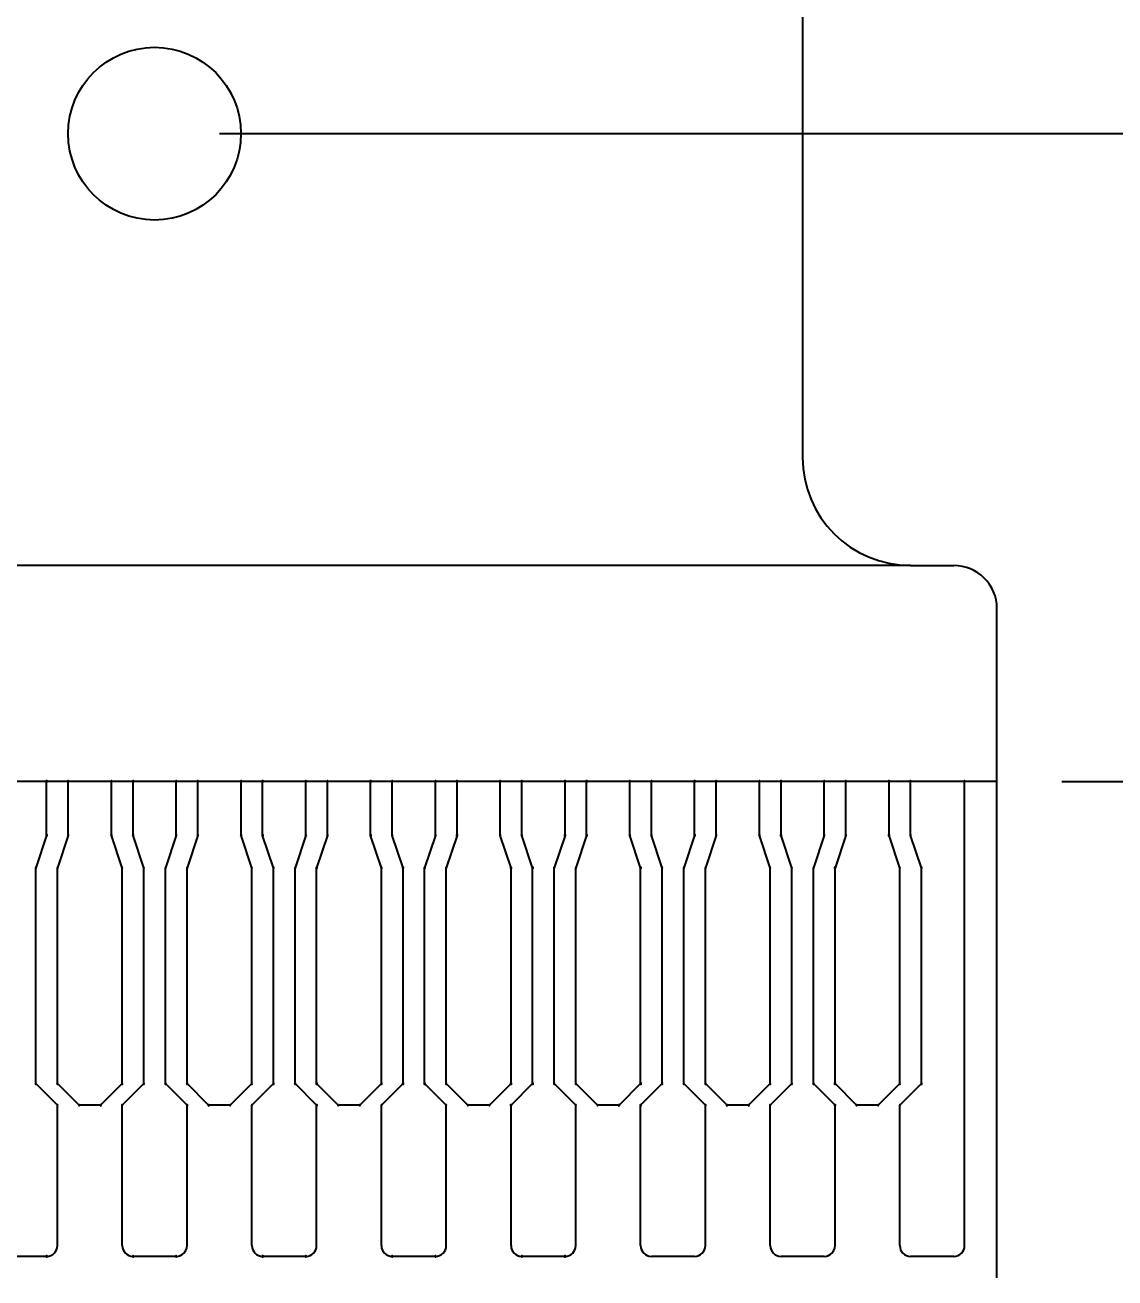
# Model space of a CAD drawing. Header units: millimetres. Extents: x 1040 to 3675, y 249 to 975.
# Drawn here: x 3353.21 to 3358.26, y 646.06 to 651.86 of the extents above; entities that cross this region are included whole.
import ezdxf

# ---------------------------------------------------------------- set-up
doc = ezdxf.new("R2010")
doc.units = ezdxf.units.MM
doc.layers.add('FPC', color=33, linetype='Continuous')
doc.layers.add('KeepOutLayer', color=6, linetype='Continuous')
doc.styles.get("Standard").update_dxf_attribs({"font": 'txt', "bigfont": 'gbcbig.shx'})
doc.styles.add('宋体', font='')
doc.styles.get('宋体').set_extended_font_data('SimSun')
doc.dimstyles.new('ISO-25$0', dxfattribs={"dimtxt": 1.5, "dimasz": 1, "dimexe": 1, "dimexo": 0.3, "dimgap": 0.6, "dimtad": 0, "dimdsep": 46, "dimtxsty": 'Standard', "dimcen": 0, "dimadec": 0, "dimazin": 0, "dimtfac": 1, "dimtmove": 0, "dimatfit": 3, "dimfxl": 1, "dimarcsym": 0})

# ---------------------------------------------------------------- blocks, each defined once
blk = doc.blocks.new('*D404')
at = {"color": 0, "lineweight": -2, "transparency": 16777216}
for p, q in [((3354.1091, 653.356), (3372.7412, 653.356)), ((3371.7412, 652.356), (3371.7412, 646.856)), ((3362.1591, 645.856), (3372.7412, 645.856)), ((3371.7412, 645.856), (3371.7412, 644.856))]:
    blk.add_line(p, q, dxfattribs=at)
at = {"color": 0, "transparency": 16777216}
for points in [[(3371.5745, 652.356), (3371.9078, 652.356), (3371.7412, 653.356)], [(3371.5745, 646.856), (3371.9078, 646.856), (3371.7412, 645.856)]]:
    blk.add_solid(points, dxfattribs=at)
at = {"layer": 'Defpoints', "color": 0, "transparency": 16777216}
for p in [(3353.8091, 653.356), (3371.7412, 653.356), (3361.8591, 645.856)]:
    blk.add_point(p, dxfattribs=at)
at = {"color": 0, "transparency": 16777216, "insert": (3371.7412, 640.1415), "char_height": 1.5, "attachment_point": 5, "rotation": 90, "style": '宋体'}
blk.add_mtext('7.5±0.1', dxfattribs=at)
blk = doc.blocks.new('*D405')
at = {"color": 0, "lineweight": -2, "transparency": 16777216}
for p, q in [((3354.1091, 651.356), (3368.667, 651.356)), ((3367.667, 650.356), (3367.667, 646.856)), ((3357.8091, 645.856), (3368.667, 645.856)), ((3367.667, 645.856), (3367.667, 644.856))]:
    blk.add_line(p, q, dxfattribs=at)
at = {"color": 0, "transparency": 16777216}
for points in [[(3367.5003, 650.356), (3367.8336, 650.356), (3367.667, 651.356)], [(3367.5003, 646.856), (3367.8336, 646.856), (3367.667, 645.856)]]:
    blk.add_solid(points, dxfattribs=at)
at = {"layer": 'Defpoints', "color": 0, "transparency": 16777216}
for p in [(3353.8091, 651.356), (3367.667, 651.356), (3357.5091, 645.856)]:
    blk.add_point(p, dxfattribs=at)
at = {"color": 0, "transparency": 16777216, "insert": (3367.667, 640.1373), "char_height": 1.5, "attachment_point": 5, "rotation": 90, "style": '宋体'}
blk.add_mtext('5.5±0.1', dxfattribs=at)
blk = doc.blocks.new('*D407')
at = {"color": 0, "lineweight": -2, "transparency": 16777216}
for p, q in [((3362.3556, 649.356), (3362.3556, 650.356)), ((3358.0091, 648.356), (3363.3556, 648.356)), ((3362.3556, 648.356), (3362.3556, 645.856)), ((3357.8091, 645.856), (3363.3556, 645.856)), ((3362.3556, 644.856), (3362.3556, 641.7917))]:
    blk.add_line(p, q, dxfattribs=at)
at = {"color": 0, "transparency": 16777216}
for points in [[(3362.1889, 649.356), (3362.5222, 649.356), (3362.3556, 648.356)], [(3362.1889, 644.856), (3362.5222, 644.856), (3362.3556, 645.856)]]:
    blk.add_solid(points, dxfattribs=at)
at = {"layer": 'Defpoints', "color": 0, "transparency": 16777216}
for p in [(3357.7091, 648.356), (3362.3556, 648.356), (3357.5091, 645.856)]:
    blk.add_point(p, dxfattribs=at)
at = {"color": 0, "transparency": 16777216, "insert": (3362.3556, 637.0647), "char_height": 1.5, "attachment_point": 5, "rotation": 90, "style": '宋体'}
blk.add_mtext('2.5±0.1', dxfattribs=at)

msp = doc.modelspace()

# ---------------------------------------------------------------- linework, layer by layer
at = {"color": 30}
for p, q in [((3356.8091, 655.856), (3356.8091, 649.856)), ((3357.3091, 649.356), (3350.3091, 649.356)), ((3357.3091, 649.356), (3357.5091, 649.356)), ((3357.7091, 646.056), (3357.7091, 649.156))]:
    msp.add_line(p, q, dxfattribs=at)
msp.add_line((3357.7091, 648.356), (3349.9091, 648.356))
for centre, radius, start, end in [((3357.3091, 649.856), 0.5, 180, 270), ((3357.5091, 649.156), 0.2, 0, 90)]:
    msp.add_arc(centre, radius, start, end, dxfattribs=at)
at = {"layer": 'FPC', "color": 30}
msp.add_circle((3353.8091, 651.356), 0.4, dxfattribs=at)
at = {"layer": 'KeepOutLayer', "color": 2}
for p, q in [((3353.3094, 648.106), (3353.3094, 648.356)), ((3353.4094, 648.106), (3353.4094, 648.356)), ((3353.6094, 648.106), (3353.6094, 648.356)), ((3353.7094, 648.106), (3353.7094, 648.356)), ((3353.9094, 648.106), (3353.9094, 648.356)), ((3354.0094, 648.106), (3354.0094, 648.356)), ((3354.2094, 648.106), (3354.2094, 648.356)), ((3354.3094, 648.106), (3354.3094, 648.356)), ((3354.5094, 648.106), (3354.5094, 648.356)), ((3354.6094, 648.106), (3354.6094, 648.356)), ((3354.8094, 648.106), (3354.8094, 648.356)), ((3354.9094, 648.106), (3354.9094, 648.356)), ((3355.1094, 648.106), (3355.1094, 648.356)), ((3355.2094, 648.106), (3355.2094, 648.356)), ((3355.4094, 648.106), (3355.4094, 648.356)), ((3355.5094, 648.106), (3355.5094, 648.356)), ((3355.7094, 648.106), (3355.7094, 648.356)), ((3355.8094, 648.106), (3355.8094, 648.356)), ((3356.0094, 648.106), (3356.0094, 648.356)), ((3356.1094, 648.106), (3356.1094, 648.356)), ((3356.3094, 648.106), (3356.3094, 648.356)), ((3356.4094, 648.106), (3356.4094, 648.356)), ((3356.6094, 648.106), (3356.6094, 648.356)), ((3356.7094, 648.106), (3356.7094, 648.356)), ((3356.9094, 648.106), (3356.9094, 648.356)), ((3357.0094, 648.106), (3357.0094, 648.356)), ((3357.2094, 648.106), (3357.2094, 648.356)), ((3357.3094, 648.106), (3357.3094, 648.356)), ((3357.3094, 648.106), (3357.3094, 648.356)), ((3357.5594, 646.206), (3357.5594, 648.356)), ((3353.3094, 648.106), (3353.2594, 647.956)), ((3353.4094, 648.106), (3353.3594, 647.956)), ((3353.6594, 647.956), (3353.6094, 648.106)), ((3353.7594, 647.956), (3353.7094, 648.106)), ((3353.9094, 648.106), (3353.8594, 647.956)), ((3354.0094, 648.106), (3353.9594, 647.956)), ((3354.2594, 647.956), (3354.2094, 648.106)), ((3354.3594, 647.956), (3354.3094, 648.106)), ((3354.5094, 648.106), (3354.4594, 647.956)), ((3354.6094, 648.106), (3354.5594, 647.956)), ((3354.8594, 647.956), (3354.8094, 648.106)), ((3354.9594, 647.956), (3354.9094, 648.106)), ((3355.1094, 648.106), (3355.0594, 647.956)), ((3355.2094, 648.106), (3355.1594, 647.956)), ((3355.4594, 647.956), (3355.4094, 648.106)), ((3355.5594, 647.956), (3355.5094, 648.106)), ((3355.7094, 648.106), (3355.6594, 647.956)), ((3355.8094, 648.106), (3355.7594, 647.956)), ((3356.0594, 647.956), (3356.0094, 648.106)), ((3356.1594, 647.956), (3356.1094, 648.106)), ((3356.3094, 648.106), (3356.2594, 647.956)), ((3356.4094, 648.106), (3356.3594, 647.956)), ((3356.6594, 647.956), (3356.6094, 648.106)), ((3356.7594, 647.956), (3356.7094, 648.106)), ((3356.9094, 648.106), (3356.8594, 647.956)), ((3357.0094, 648.106), (3356.9594, 647.956)), ((3357.2594, 647.956), (3357.2094, 648.106)), ((3357.3594, 647.956), (3357.3094, 648.106)), ((3357.3594, 647.956), (3357.3094, 648.106)), ((3353.2594, 646.956), (3353.2594, 647.956)), ((3353.3594, 646.956), (3353.3594, 647.956)), ((3353.6594, 646.956), (3353.6594, 647.956)), ((3353.7594, 646.956), (3353.7594, 647.956)), ((3353.8594, 646.956), (3353.8594, 647.956)), ((3353.9594, 646.956), (3353.9594, 647.956)), ((3354.2594, 646.956), (3354.2594, 647.956)), ((3354.3594, 646.956), (3354.3594, 647.956)), ((3354.4594, 646.956), (3354.4594, 647.956)), ((3354.5594, 646.956), (3354.5594, 647.956)), ((3354.8594, 646.956), (3354.8594, 647.956)), ((3354.9594, 646.956), (3354.9594, 647.956)), ((3355.0594, 646.956), (3355.0594, 647.956)), ((3355.1594, 646.956), (3355.1594, 647.956)), ((3355.4594, 646.956), (3355.4594, 647.956)), ((3355.5594, 646.956), (3355.5594, 647.956)), ((3355.6594, 646.956), (3355.6594, 647.956)), ((3355.7594, 646.956), (3355.7594, 647.956)), ((3356.0594, 646.956), (3356.0594, 647.956)), ((3356.1594, 646.956), (3356.1594, 647.956)), ((3356.2594, 646.956), (3356.2594, 647.956)), ((3356.3594, 646.956), (3356.3594, 647.956)), ((3356.6594, 646.956), (3356.6594, 647.956)), ((3356.7594, 646.956), (3356.7594, 647.956)), ((3356.8594, 646.956), (3356.8594, 647.956)), ((3356.9594, 646.956), (3356.9594, 647.956)), ((3357.2594, 646.956), (3357.2594, 647.956)), ((3357.2594, 646.956), (3357.2594, 647.956)), ((3357.3594, 646.956), (3357.3594, 647.956)), ((3357.3594, 646.956), (3357.3594, 647.956)), ((3353.3594, 646.856), (3353.2594, 646.956)), ((3353.4594, 646.856), (3353.3594, 646.956)), ((3353.6594, 646.956), (3353.5594, 646.856)), ((3353.7594, 646.956), (3353.6594, 646.856)), ((3353.9594, 646.856), (3353.8594, 646.956)), ((3354.0594, 646.856), (3353.9594, 646.956)), ((3354.2594, 646.956), (3354.1594, 646.856)), ((3354.3594, 646.956), (3354.2594, 646.856)), ((3354.5594, 646.856), (3354.4594, 646.956)), ((3354.6594, 646.856), (3354.5594, 646.956)), ((3354.8594, 646.956), (3354.7594, 646.856)), ((3354.9594, 646.956), (3354.8594, 646.856)), ((3355.1594, 646.856), (3355.0594, 646.956)), ((3355.2594, 646.856), (3355.1594, 646.956)), ((3355.4594, 646.956), (3355.3594, 646.856)), ((3355.5594, 646.956), (3355.4594, 646.856)), ((3355.7594, 646.856), (3355.6594, 646.956)), ((3355.8594, 646.856), (3355.7594, 646.956)), ((3356.0594, 646.956), (3355.9594, 646.856)), ((3356.1594, 646.956), (3356.0594, 646.856)), ((3356.3594, 646.856), (3356.2594, 646.956)), ((3356.4594, 646.856), (3356.3594, 646.956)), ((3356.6594, 646.956), (3356.5594, 646.856)), ((3356.7594, 646.956), (3356.6594, 646.856)), ((3356.9594, 646.856), (3356.8594, 646.956)), ((3357.0594, 646.856), (3356.9594, 646.956)), ((3357.2594, 646.956), (3357.1594, 646.856)), ((3357.3594, 646.956), (3357.2594, 646.856)), ((3357.3594, 646.956), (3357.2594, 646.856)), ((3353.3594, 646.206), (3353.3594, 646.856)), ((3353.5594, 646.856), (3353.4594, 646.856)), ((3353.6594, 646.206), (3353.6594, 646.856)), ((3353.9594, 646.206), (3353.9594, 646.856)), ((3354.1594, 646.856), (3354.0594, 646.856)), ((3354.2594, 646.206), (3354.2594, 646.856)), ((3354.5594, 646.206), (3354.5594, 646.856)), ((3354.7594, 646.856), (3354.6594, 646.856)), ((3354.8594, 646.206), (3354.8594, 646.856)), ((3354.8594, 646.206), (3354.8594, 646.856)), ((3355.1594, 646.206), (3355.1594, 646.856)), ((3355.3594, 646.856), (3355.2594, 646.856)), ((3355.4594, 646.206), (3355.4594, 646.856)), ((3355.7594, 646.206), (3355.7594, 646.856)), ((3355.9594, 646.856), (3355.8594, 646.856)), ((3356.0594, 646.206), (3356.0594, 646.856)), ((3356.3594, 646.206), (3356.3594, 646.856)), ((3356.5594, 646.856), (3356.4594, 646.856)), ((3356.6594, 646.206), (3356.6594, 646.856)), ((3356.9594, 646.206), (3356.9594, 646.856)), ((3357.1594, 646.856), (3357.0594, 646.856)), ((3357.2594, 646.206), (3357.2594, 646.856)), ((3357.5594, 646.206), (3357.5594, 646.856)), ((3353.3094, 646.156), (3353.1094, 646.156)), ((3353.9094, 646.156), (3353.7094, 646.156)), ((3354.5094, 646.156), (3354.3094, 646.156)), ((3355.1094, 646.156), (3354.9094, 646.156)), ((3355.7094, 646.156), (3355.5094, 646.156)), ((3356.3094, 646.156), (3356.1094, 646.156)), ((3356.9094, 646.156), (3356.7094, 646.156)), ((3357.5094, 646.156), (3357.3094, 646.156)), ((3357.5094, 646.156), (3357.3094, 646.156))]:
    msp.add_line(p, q, dxfattribs=at)
for centre, radius, start, end in [((3353.3094, 648.356), 0.0025, 0, 180), ((3353.3094, 648.356), 0.0025, 180, 0), ((3353.4094, 648.356), 0.0025, 0, 180), ((3353.4094, 648.356), 0.0025, 180, 0), ((3353.6094, 648.356), 0.0025, 0, 180), ((3353.6094, 648.356), 0.0025, 180, 0), ((3353.7094, 648.356), 0.0025, 0, 180), ((3353.7094, 648.356), 0.0025, 180, 0), ((3353.9094, 648.356), 0.0025, 0, 180), ((3353.9094, 648.356), 0.0025, 180, 0), ((3354.0094, 648.356), 0.0025, 0, 180), ((3354.0094, 648.356), 0.0025, 180, 0), ((3354.2094, 648.356), 0.0025, 0, 180), ((3354.2094, 648.356), 0.0025, 180, 0), ((3354.3094, 648.356), 0.0025, 0, 180), ((3354.3094, 648.356), 0.0025, 180, 0), ((3354.5094, 648.356), 0.0025, 0, 180), ((3354.5094, 648.356), 0.0025, 180, 0), ((3354.6094, 648.356), 0.0025, 0, 180), ((3354.6094, 648.356), 0.0025, 180, 0), ((3354.8094, 648.356), 0.0025, 0, 180), ((3354.8094, 648.356), 0.0025, 180, 0), ((3354.9094, 648.356), 0.0025, 0, 180), ((3354.9094, 648.356), 0.0025, 180, 0), ((3355.1094, 648.356), 0.0025, 0, 180), ((3355.1094, 648.356), 0.0025, 180, 0), ((3355.2094, 648.356), 0.0025, 0, 180), ((3355.2094, 648.356), 0.0025, 180, 0), ((3355.4094, 648.356), 0.0025, 0, 180), ((3355.4094, 648.356), 0.0025, 180, 0), ((3355.5094, 648.356), 0.0025, 0, 180), ((3355.5094, 648.356), 0.0025, 180, 0), ((3355.7094, 648.356), 0.0025, 0, 180), ((3355.7094, 648.356), 0.0025, 180, 0), ((3355.8094, 648.356), 0.0025, 0, 180), ((3355.8094, 648.356), 0.0025, 180, 0), ((3356.0094, 648.356), 0.0025, 0, 180), ((3356.0094, 648.356), 0.0025, 180, 0), ((3356.1094, 648.356), 0.0025, 0, 180), ((3356.1094, 648.356), 0.0025, 180, 0), ((3356.3094, 648.356), 0.0025, 0, 180), ((3356.3094, 648.356), 0.0025, 180, 0), ((3356.4094, 648.356), 0.0025, 0, 180), ((3356.4094, 648.356), 0.0025, 180, 0), ((3356.6094, 648.356), 0.0025, 0, 180), ((3356.6094, 648.356), 0.0025, 180, 0), ((3356.7094, 648.356), 0.0025, 0, 180), ((3356.7094, 648.356), 0.0025, 180, 0), ((3356.9094, 648.356), 0.0025, 0, 180), ((3356.9094, 648.356), 0.0025, 180, 0), ((3357.0094, 648.356), 0.0025, 0, 180), ((3357.0094, 648.356), 0.0025, 180, 0), ((3357.2094, 648.356), 0.0025, 0, 180), ((3357.2094, 648.356), 0.0025, 180, 0), ((3357.3094, 648.356), 0.0025, 0, 180), ((3357.3094, 648.356), 0.0025, 0, 180), ((3357.3094, 648.356), 0.0025, 180, 0), ((3357.3094, 648.356), 0.0025, 180, 0), ((3357.5594, 648.356), 0.0025, 0, 180), ((3357.5594, 648.356), 0.0025, 180, 0), ((3353.3094, 648.106), 0.0025, 0, 180), ((3353.3094, 648.106), 0.0025, 0, 180), ((3353.3094, 648.106), 0.0025, 180, 0), ((3353.3094, 648.106), 0.0025, 180, 0), ((3353.4094, 648.106), 0.0025, 0, 180), ((3353.4094, 648.106), 0.0025, 0, 180), ((3353.4094, 648.106), 0.0025, 180, 0), ((3353.4094, 648.106), 0.0025, 180, 0), ((3353.6094, 648.106), 0.0025, 0, 180), ((3353.6094, 648.106), 0.0025, 0, 180), ((3353.6094, 648.106), 0.0025, 180, 0), ((3353.6094, 648.106), 0.0025, 180, 0), ((3353.7094, 648.106), 0.0025, 0, 180), ((3353.7094, 648.106), 0.0025, 0, 180), ((3353.7094, 648.106), 0.0025, 180, 0), ((3353.7094, 648.106), 0.0025, 180, 0), ((3353.9094, 648.106), 0.0025, 0, 180), ((3353.9094, 648.106), 0.0025, 0, 180), ((3353.9094, 648.106), 0.0025, 180, 0), ((3353.9094, 648.106), 0.0025, 180, 0), ((3354.0094, 648.106), 0.0025, 0, 180), ((3354.0094, 648.106), 0.0025, 0, 180), ((3354.0094, 648.106), 0.0025, 180, 0), ((3354.0094, 648.106), 0.0025, 180, 0), ((3354.2094, 648.106), 0.0025, 0, 180), ((3354.2094, 648.106), 0.0025, 0, 180), ((3354.2094, 648.106), 0.0025, 180, 0), ((3354.2094, 648.106), 0.0025, 180, 0), ((3354.3094, 648.106), 0.0025, 0, 180), ((3354.3094, 648.106), 0.0025, 0, 180), ((3354.3094, 648.106), 0.0025, 180, 0), ((3354.3094, 648.106), 0.0025, 180, 0), ((3354.5094, 648.106), 0.0025, 0, 180), ((3354.5094, 648.106), 0.0025, 0, 180), ((3354.5094, 648.106), 0.0025, 180, 0), ((3354.5094, 648.106), 0.0025, 180, 0), ((3354.6094, 648.106), 0.0025, 0, 180), ((3354.6094, 648.106), 0.0025, 0, 180), ((3354.6094, 648.106), 0.0025, 180, 0), ((3354.6094, 648.106), 0.0025, 180, 0), ((3354.8094, 648.106), 0.0025, 0, 180), ((3354.8094, 648.106), 0.0025, 0, 180), ((3354.8094, 648.106), 0.0025, 180, 0), ((3354.8094, 648.106), 0.0025, 180, 0), ((3354.9094, 648.106), 0.0025, 0, 180), ((3354.9094, 648.106), 0.0025, 0, 180), ((3354.9094, 648.106), 0.0025, 180, 0), ((3354.9094, 648.106), 0.0025, 180, 0), ((3355.1094, 648.106), 0.0025, 0, 180), ((3355.1094, 648.106), 0.0025, 0, 180), ((3355.1094, 648.106), 0.0025, 180, 0), ((3355.1094, 648.106), 0.0025, 180, 0), ((3355.2094, 648.106), 0.0025, 0, 180), ((3355.2094, 648.106), 0.0025, 0, 180), ((3355.2094, 648.106), 0.0025, 180, 0), ((3355.2094, 648.106), 0.0025, 180, 0), ((3355.4094, 648.106), 0.0025, 0, 180), ((3355.4094, 648.106), 0.0025, 0, 180), ((3355.4094, 648.106), 0.0025, 180, 0), ((3355.4094, 648.106), 0.0025, 180, 0), ((3355.5094, 648.106), 0.0025, 0, 180), ((3355.5094, 648.106), 0.0025, 0, 180), ((3355.5094, 648.106), 0.0025, 180, 0), ((3355.5094, 648.106), 0.0025, 180, 0), ((3355.7094, 648.106), 0.0025, 0, 180), ((3355.7094, 648.106), 0.0025, 0, 180), ((3355.7094, 648.106), 0.0025, 180, 0), ((3355.7094, 648.106), 0.0025, 180, 0), ((3355.8094, 648.106), 0.0025, 0, 180), ((3355.8094, 648.106), 0.0025, 0, 180), ((3355.8094, 648.106), 0.0025, 180, 0), ((3355.8094, 648.106), 0.0025, 180, 0), ((3356.0094, 648.106), 0.0025, 0, 180), ((3356.0094, 648.106), 0.0025, 0, 180), ((3356.0094, 648.106), 0.0025, 180, 0), ((3356.0094, 648.106), 0.0025, 180, 0), ((3356.1094, 648.106), 0.0025, 0, 180), ((3356.1094, 648.106), 0.0025, 0, 180), ((3356.1094, 648.106), 0.0025, 180, 0), ((3356.1094, 648.106), 0.0025, 180, 0), ((3356.3094, 648.106), 0.0025, 0, 180), ((3356.3094, 648.106), 0.0025, 0, 180), ((3356.3094, 648.106), 0.0025, 180, 0), ((3356.3094, 648.106), 0.0025, 180, 0), ((3356.4094, 648.106), 0.0025, 0, 180), ((3356.4094, 648.106), 0.0025, 0, 180), ((3356.4094, 648.106), 0.0025, 180, 0), ((3356.4094, 648.106), 0.0025, 180, 0), ((3356.6094, 648.106), 0.0025, 0, 180), ((3356.6094, 648.106), 0.0025, 0, 180), ((3356.6094, 648.106), 0.0025, 180, 0), ((3356.6094, 648.106), 0.0025, 180, 0), ((3356.7094, 648.106), 0.0025, 0, 180), ((3356.7094, 648.106), 0.0025, 0, 180), ((3356.7094, 648.106), 0.0025, 180, 0), ((3356.7094, 648.106), 0.0025, 180, 0), ((3356.9094, 648.106), 0.0025, 0, 180), ((3356.9094, 648.106), 0.0025, 0, 180), ((3356.9094, 648.106), 0.0025, 180, 0), ((3356.9094, 648.106), 0.0025, 180, 0), ((3357.0094, 648.106), 0.0025, 0, 180), ((3357.0094, 648.106), 0.0025, 0, 180), ((3357.0094, 648.106), 0.0025, 180, 0), ((3357.0094, 648.106), 0.0025, 180, 0), ((3357.2094, 648.106), 0.0025, 0, 180), ((3357.2094, 648.106), 0.0025, 0, 180), ((3357.2094, 648.106), 0.0025, 180, 0), ((3357.2094, 648.106), 0.0025, 180, 0), ((3357.3094, 648.106), 0.0025, 0, 180), ((3357.3094, 648.106), 0.0025, 0, 180), ((3357.3094, 648.106), 0.0025, 0, 180), ((3357.3094, 648.106), 0.0025, 0, 180), ((3357.3094, 648.106), 0.0025, 180, 0), ((3357.3094, 648.106), 0.0025, 180, 0), ((3357.3094, 648.106), 0.0025, 180, 0), ((3357.3094, 648.106), 0.0025, 180, 0), ((3353.2594, 647.956), 0.0025, 0, 180), ((3353.2594, 647.956), 0.0025, 0, 180), ((3353.2594, 647.956), 0.0025, 180, 0), ((3353.2594, 647.956), 0.0025, 180, 0), ((3353.3594, 647.956), 0.0025, 0, 180), ((3353.3594, 647.956), 0.0025, 0, 180), ((3353.3594, 647.956), 0.0025, 180, 0), ((3353.3594, 647.956), 0.0025, 180, 0), ((3353.6594, 647.956), 0.0025, 0, 180), ((3353.6594, 647.956), 0.0025, 0, 180), ((3353.6594, 647.956), 0.0025, 180, 0), ((3353.6594, 647.956), 0.0025, 180, 0), ((3353.7594, 647.956), 0.0025, 0, 180), ((3353.7594, 647.956), 0.0025, 0, 180), ((3353.7594, 647.956), 0.0025, 180, 0), ((3353.7594, 647.956), 0.0025, 180, 0), ((3353.8594, 647.956), 0.0025, 0, 180), ((3353.8594, 647.956), 0.0025, 0, 180), ((3353.8594, 647.956), 0.0025, 180, 0), ((3353.8594, 647.956), 0.0025, 180, 0), ((3353.9594, 647.956), 0.0025, 0, 180), ((3353.9594, 647.956), 0.0025, 0, 180), ((3353.9594, 647.956), 0.0025, 180, 0), ((3353.9594, 647.956), 0.0025, 180, 0), ((3354.2594, 647.956), 0.0025, 0, 180), ((3354.2594, 647.956), 0.0025, 0, 180), ((3354.2594, 647.956), 0.0025, 180, 0), ((3354.2594, 647.956), 0.0025, 180, 0), ((3354.3594, 647.956), 0.0025, 0, 180), ((3354.3594, 647.956), 0.0025, 0, 180), ((3354.3594, 647.956), 0.0025, 180, 0), ((3354.3594, 647.956), 0.0025, 180, 0), ((3354.4594, 647.956), 0.0025, 0, 180), ((3354.4594, 647.956), 0.0025, 0, 180), ((3354.4594, 647.956), 0.0025, 180, 0), ((3354.4594, 647.956), 0.0025, 180, 0), ((3354.5594, 647.956), 0.0025, 0, 180), ((3354.5594, 647.956), 0.0025, 0, 180), ((3354.5594, 647.956), 0.0025, 180, 0), ((3354.5594, 647.956), 0.0025, 180, 0), ((3354.8594, 647.956), 0.0025, 0, 180), ((3354.8594, 647.956), 0.0025, 0, 180), ((3354.8594, 647.956), 0.0025, 180, 0), ((3354.8594, 647.956), 0.0025, 180, 0), ((3354.9594, 647.956), 0.0025, 0, 180), ((3354.9594, 647.956), 0.0025, 0, 180), ((3354.9594, 647.956), 0.0025, 180, 0), ((3354.9594, 647.956), 0.0025, 180, 0), ((3355.0594, 647.956), 0.0025, 0, 180), ((3355.0594, 647.956), 0.0025, 0, 180), ((3355.0594, 647.956), 0.0025, 180, 0), ((3355.0594, 647.956), 0.0025, 180, 0), ((3355.1594, 647.956), 0.0025, 0, 180), ((3355.1594, 647.956), 0.0025, 0, 180), ((3355.1594, 647.956), 0.0025, 180, 0), ((3355.1594, 647.956), 0.0025, 180, 0), ((3355.4594, 647.956), 0.0025, 0, 180), ((3355.4594, 647.956), 0.0025, 0, 180), ((3355.4594, 647.956), 0.0025, 180, 0), ((3355.4594, 647.956), 0.0025, 180, 0), ((3355.5594, 647.956), 0.0025, 0, 180), ((3355.5594, 647.956), 0.0025, 0, 180), ((3355.5594, 647.956), 0.0025, 180, 0), ((3355.5594, 647.956), 0.0025, 180, 0), ((3355.6594, 647.956), 0.0025, 0, 180), ((3355.6594, 647.956), 0.0025, 0, 180), ((3355.6594, 647.956), 0.0025, 180, 0), ((3355.6594, 647.956), 0.0025, 180, 0), ((3355.7594, 647.956), 0.0025, 0, 180), ((3355.7594, 647.956), 0.0025, 0, 180), ((3355.7594, 647.956), 0.0025, 180, 0), ((3355.7594, 647.956), 0.0025, 180, 0), ((3356.0594, 647.956), 0.0025, 0, 180), ((3356.0594, 647.956), 0.0025, 0, 180), ((3356.0594, 647.956), 0.0025, 180, 0), ((3356.0594, 647.956), 0.0025, 180, 0), ((3356.1594, 647.956), 0.0025, 0, 180), ((3356.1594, 647.956), 0.0025, 0, 180), ((3356.1594, 647.956), 0.0025, 180, 0), ((3356.1594, 647.956), 0.0025, 180, 0), ((3356.2594, 647.956), 0.0025, 0, 180), ((3356.2594, 647.956), 0.0025, 0, 180), ((3356.2594, 647.956), 0.0025, 180, 0), ((3356.2594, 647.956), 0.0025, 180, 0), ((3356.3594, 647.956), 0.0025, 0, 180), ((3356.3594, 647.956), 0.0025, 0, 180), ((3356.3594, 647.956), 0.0025, 180, 0), ((3356.3594, 647.956), 0.0025, 180, 0), ((3356.6594, 647.956), 0.0025, 0, 180), ((3356.6594, 647.956), 0.0025, 0, 180), ((3356.6594, 647.956), 0.0025, 180, 0), ((3356.6594, 647.956), 0.0025, 180, 0), ((3356.7594, 647.956), 0.0025, 0, 180), ((3356.7594, 647.956), 0.0025, 0, 180), ((3356.7594, 647.956), 0.0025, 180, 0), ((3356.7594, 647.956), 0.0025, 180, 0), ((3356.8594, 647.956), 0.0025, 0, 180), ((3356.8594, 647.956), 0.0025, 0, 180), ((3356.8594, 647.956), 0.0025, 180, 0), ((3356.8594, 647.956), 0.0025, 180, 0), ((3356.9594, 647.956), 0.0025, 0, 180), ((3356.9594, 647.956), 0.0025, 0, 180), ((3356.9594, 647.956), 0.0025, 180, 0), ((3356.9594, 647.956), 0.0025, 180, 0), ((3357.2594, 647.956), 0.0025, 0, 180), ((3357.2594, 647.956), 0.0025, 0, 180), ((3357.2594, 647.956), 0.0025, 0, 180), ((3357.2594, 647.956), 0.0025, 180, 0), ((3357.2594, 647.956), 0.0025, 180, 0), ((3357.2594, 647.956), 0.0025, 180, 0), ((3357.3594, 647.956), 0.0025, 0, 180), ((3357.3594, 647.956), 0.0025, 0, 180), ((3357.3594, 647.956), 0.0025, 0, 180), ((3357.3594, 647.956), 0.0025, 0, 180), ((3357.3594, 647.956), 0.0025, 180, 0), ((3357.3594, 647.956), 0.0025, 180, 0), ((3357.3594, 647.956), 0.0025, 180, 0), ((3357.3594, 647.956), 0.0025, 180, 0), ((3353.2594, 646.956), 0.0025, 0, 180), ((3353.2594, 646.956), 0.0025, 0, 180), ((3353.2594, 646.956), 0.0025, 180, 0), ((3353.2594, 646.956), 0.0025, 180, 0), ((3353.3594, 646.956), 0.0025, 0, 180), ((3353.3594, 646.956), 0.0025, 0, 180), ((3353.3594, 646.956), 0.0025, 180, 0), ((3353.3594, 646.956), 0.0025, 180, 0), ((3353.6594, 646.956), 0.0025, 0, 180), ((3353.6594, 646.956), 0.0025, 0, 180), ((3353.6594, 646.956), 0.0025, 180, 0), ((3353.6594, 646.956), 0.0025, 180, 0), ((3353.7594, 646.956), 0.0025, 0, 180), ((3353.7594, 646.956), 0.0025, 0, 180), ((3353.7594, 646.956), 0.0025, 180, 0), ((3353.7594, 646.956), 0.0025, 180, 0), ((3353.8594, 646.956), 0.0025, 0, 180), ((3353.8594, 646.956), 0.0025, 0, 180), ((3353.8594, 646.956), 0.0025, 180, 0), ((3353.8594, 646.956), 0.0025, 180, 0), ((3353.9594, 646.956), 0.0025, 0, 180), ((3353.9594, 646.956), 0.0025, 0, 180), ((3353.9594, 646.956), 0.0025, 180, 0), ((3353.9594, 646.956), 0.0025, 180, 0), ((3354.2594, 646.956), 0.0025, 0, 180), ((3354.2594, 646.956), 0.0025, 0, 180), ((3354.2594, 646.956), 0.0025, 180, 0), ((3354.2594, 646.956), 0.0025, 180, 0), ((3354.3594, 646.956), 0.0025, 0, 180), ((3354.3594, 646.956), 0.0025, 0, 180), ((3354.3594, 646.956), 0.0025, 180, 0), ((3354.3594, 646.956), 0.0025, 180, 0), ((3354.4594, 646.956), 0.0025, 0, 180), ((3354.4594, 646.956), 0.0025, 0, 180), ((3354.4594, 646.956), 0.0025, 180, 0), ((3354.4594, 646.956), 0.0025, 180, 0), ((3354.5594, 646.956), 0.0025, 0, 180), ((3354.5594, 646.956), 0.0025, 0, 180), ((3354.5594, 646.956), 0.0025, 180, 0), ((3354.5594, 646.956), 0.0025, 180, 0), ((3354.8594, 646.956), 0.0025, 0, 180), ((3354.8594, 646.956), 0.0025, 0, 180), ((3354.8594, 646.956), 0.0025, 180, 0), ((3354.8594, 646.956), 0.0025, 180, 0), ((3354.9594, 646.956), 0.0025, 0, 180), ((3354.9594, 646.956), 0.0025, 0, 180), ((3354.9594, 646.956), 0.0025, 180, 0), ((3354.9594, 646.956), 0.0025, 180, 0), ((3355.0594, 646.956), 0.0025, 0, 180), ((3355.0594, 646.956), 0.0025, 0, 180), ((3355.0594, 646.956), 0.0025, 180, 0), ((3355.0594, 646.956), 0.0025, 180, 0), ((3355.1594, 646.956), 0.0025, 0, 180), ((3355.1594, 646.956), 0.0025, 0, 180), ((3355.1594, 646.956), 0.0025, 180, 0), ((3355.1594, 646.956), 0.0025, 180, 0), ((3355.4594, 646.956), 0.0025, 0, 180), ((3355.4594, 646.956), 0.0025, 0, 180), ((3355.4594, 646.956), 0.0025, 180, 0), ((3355.4594, 646.956), 0.0025, 180, 0), ((3355.5594, 646.956), 0.0025, 0, 180), ((3355.5594, 646.956), 0.0025, 0, 180), ((3355.5594, 646.956), 0.0025, 180, 0), ((3355.5594, 646.956), 0.0025, 180, 0), ((3355.6594, 646.956), 0.0025, 0, 180), ((3355.6594, 646.956), 0.0025, 0, 180), ((3355.6594, 646.956), 0.0025, 180, 0), ((3355.6594, 646.956), 0.0025, 180, 0), ((3355.7594, 646.956), 0.0025, 0, 180), ((3355.7594, 646.956), 0.0025, 0, 180), ((3355.7594, 646.956), 0.0025, 180, 0), ((3355.7594, 646.956), 0.0025, 180, 0), ((3356.0594, 646.956), 0.0025, 0, 180), ((3356.0594, 646.956), 0.0025, 0, 180), ((3356.0594, 646.956), 0.0025, 180, 0), ((3356.0594, 646.956), 0.0025, 180, 0), ((3356.1594, 646.956), 0.0025, 0, 180), ((3356.1594, 646.956), 0.0025, 0, 180), ((3356.1594, 646.956), 0.0025, 180, 0), ((3356.1594, 646.956), 0.0025, 180, 0), ((3356.2594, 646.956), 0.0025, 0, 180), ((3356.2594, 646.956), 0.0025, 0, 180), ((3356.2594, 646.956), 0.0025, 180, 0), ((3356.2594, 646.956), 0.0025, 180, 0), ((3356.3594, 646.956), 0.0025, 0, 180), ((3356.3594, 646.956), 0.0025, 0, 180), ((3356.3594, 646.956), 0.0025, 180, 0), ((3356.3594, 646.956), 0.0025, 180, 0), ((3356.6594, 646.956), 0.0025, 0, 180), ((3356.6594, 646.956), 0.0025, 0, 180), ((3356.6594, 646.956), 0.0025, 180, 0), ((3356.6594, 646.956), 0.0025, 180, 0), ((3356.7594, 646.956), 0.0025, 0, 180), ((3356.7594, 646.956), 0.0025, 0, 180), ((3356.7594, 646.956), 0.0025, 180, 0), ((3356.7594, 646.956), 0.0025, 180, 0), ((3356.8594, 646.956), 0.0025, 0, 180), ((3356.8594, 646.956), 0.0025, 0, 180), ((3356.8594, 646.956), 0.0025, 180, 0), ((3356.8594, 646.956), 0.0025, 180, 0), ((3356.9594, 646.956), 0.0025, 0, 180), ((3356.9594, 646.956), 0.0025, 0, 180), ((3356.9594, 646.956), 0.0025, 180, 0), ((3356.9594, 646.956), 0.0025, 180, 0), ((3357.2594, 646.956), 0.0025, 0, 180), ((3357.2594, 646.956), 0.0025, 0, 180), ((3357.2594, 646.956), 0.0025, 0, 180), ((3357.2594, 646.956), 0.0025, 180, 0), ((3357.2594, 646.956), 0.0025, 180, 0), ((3357.2594, 646.956), 0.0025, 180, 0), ((3357.3594, 646.956), 0.0025, 0, 180), ((3357.3594, 646.956), 0.0025, 0, 180), ((3357.3594, 646.956), 0.0025, 0, 180), ((3357.3594, 646.956), 0.0025, 0, 180), ((3357.3594, 646.956), 0.0025, 180, 0), ((3357.3594, 646.956), 0.0025, 180, 0), ((3357.3594, 646.956), 0.0025, 180, 0), ((3357.3594, 646.956), 0.0025, 180, 0), ((3353.3594, 646.856), 0.0025, 0, 180), ((3353.3594, 646.856), 0.0025, 0, 180), ((3353.4594, 646.856), 0.0025, 0, 180), ((3353.4594, 646.856), 0.0025, 0, 180), ((3353.5594, 646.856), 0.0025, 0, 180), ((3353.5594, 646.856), 0.0025, 0, 180), ((3353.6594, 646.856), 0.0025, 0, 180), ((3353.6594, 646.856), 0.0025, 0, 180), ((3353.9594, 646.856), 0.0025, 0, 180), ((3353.9594, 646.856), 0.0025, 0, 180), ((3354.0594, 646.856), 0.0025, 0, 180), ((3354.0594, 646.856), 0.0025, 0, 180), ((3354.1594, 646.856), 0.0025, 0, 180), ((3354.1594, 646.856), 0.0025, 0, 180), ((3354.2594, 646.856), 0.0025, 0, 180), ((3354.2594, 646.856), 0.0025, 0, 180), ((3354.5594, 646.856), 0.0025, 0, 180), ((3354.5594, 646.856), 0.0025, 0, 180), ((3354.6594, 646.856), 0.0025, 0, 180), ((3354.6594, 646.856), 0.0025, 0, 180), ((3354.7594, 646.856), 0.0025, 0, 180), ((3354.7594, 646.856), 0.0025, 0, 180), ((3354.8594, 646.856), 0.0025, 0, 180), ((3354.8594, 646.856), 0.0025, 0, 180), ((3354.8594, 646.856), 0.0025, 0, 180), ((3355.1594, 646.856), 0.0025, 0, 180), ((3355.1594, 646.856), 0.0025, 0, 180), ((3355.2594, 646.856), 0.0025, 0, 180), ((3355.2594, 646.856), 0.0025, 0, 180), ((3355.3594, 646.856), 0.0025, 0, 180), ((3355.3594, 646.856), 0.0025, 0, 180), ((3355.4594, 646.856), 0.0025, 0, 180), ((3355.4594, 646.856), 0.0025, 0, 180), ((3355.7594, 646.856), 0.0025, 0, 180), ((3355.7594, 646.856), 0.0025, 0, 180), ((3355.8594, 646.856), 0.0025, 0, 180), ((3355.8594, 646.856), 0.0025, 0, 180), ((3355.9594, 646.856), 0.0025, 0, 180), ((3355.9594, 646.856), 0.0025, 0, 180), ((3356.0594, 646.856), 0.0025, 0, 180), ((3356.0594, 646.856), 0.0025, 0, 180), ((3356.3594, 646.856), 0.0025, 0, 180), ((3356.3594, 646.856), 0.0025, 0, 180), ((3356.4594, 646.856), 0.0025, 0, 180), ((3356.4594, 646.856), 0.0025, 0, 180), ((3356.5594, 646.856), 0.0025, 0, 180), ((3356.5594, 646.856), 0.0025, 0, 180), ((3356.6594, 646.856), 0.0025, 0, 180), ((3356.6594, 646.856), 0.0025, 0, 180), ((3356.9594, 646.856), 0.0025, 0, 180), ((3356.9594, 646.856), 0.0025, 0, 180), ((3357.0594, 646.856), 0.0025, 0, 180), ((3357.0594, 646.856), 0.0025, 0, 180), ((3357.1594, 646.856), 0.0025, 0, 180), ((3357.1594, 646.856), 0.0025, 0, 180), ((3357.2594, 646.856), 0.0025, 0, 180), ((3357.2594, 646.856), 0.0025, 0, 180), ((3357.2594, 646.856), 0.0025, 0, 180), ((3353.3594, 646.856), 0.0025, 180, 0), ((3353.3594, 646.856), 0.0025, 180, 0), ((3353.4594, 646.856), 0.0025, 180, 0), ((3353.4594, 646.856), 0.0025, 180, 0), ((3353.5594, 646.856), 0.0025, 180, 0), ((3353.5594, 646.856), 0.0025, 180, 0), ((3353.6594, 646.856), 0.0025, 180, 0), ((3353.6594, 646.856), 0.0025, 180, 0), ((3353.9594, 646.856), 0.0025, 180, 0), ((3353.9594, 646.856), 0.0025, 180, 0), ((3354.0594, 646.856), 0.0025, 180, 0), ((3354.0594, 646.856), 0.0025, 180, 0), ((3354.1594, 646.856), 0.0025, 180, 0), ((3354.1594, 646.856), 0.0025, 180, 0), ((3354.2594, 646.856), 0.0025, 180, 0), ((3354.2594, 646.856), 0.0025, 180, 0), ((3354.5594, 646.856), 0.0025, 180, 0), ((3354.5594, 646.856), 0.0025, 180, 0), ((3354.6594, 646.856), 0.0025, 180, 0), ((3354.6594, 646.856), 0.0025, 180, 0), ((3354.7594, 646.856), 0.0025, 180, 0), ((3354.7594, 646.856), 0.0025, 180, 0), ((3354.8594, 646.856), 0.0025, 180, 0), ((3354.8594, 646.856), 0.0025, 180, 0), ((3354.8594, 646.856), 0.0025, 180, 0), ((3355.1594, 646.856), 0.0025, 180, 0), ((3355.1594, 646.856), 0.0025, 180, 0), ((3355.2594, 646.856), 0.0025, 180, 0), ((3355.2594, 646.856), 0.0025, 180, 0), ((3355.3594, 646.856), 0.0025, 180, 0), ((3355.3594, 646.856), 0.0025, 180, 0), ((3355.4594, 646.856), 0.0025, 180, 0), ((3355.4594, 646.856), 0.0025, 180, 0), ((3355.7594, 646.856), 0.0025, 180, 0), ((3355.7594, 646.856), 0.0025, 180, 0), ((3355.8594, 646.856), 0.0025, 180, 0), ((3355.8594, 646.856), 0.0025, 180, 0), ((3355.9594, 646.856), 0.0025, 180, 0), ((3355.9594, 646.856), 0.0025, 180, 0), ((3356.0594, 646.856), 0.0025, 180, 0), ((3356.0594, 646.856), 0.0025, 180, 0), ((3356.3594, 646.856), 0.0025, 180, 0), ((3356.3594, 646.856), 0.0025, 180, 0), ((3356.4594, 646.856), 0.0025, 180, 0), ((3356.4594, 646.856), 0.0025, 180, 0), ((3356.5594, 646.856), 0.0025, 180, 0), ((3356.5594, 646.856), 0.0025, 180, 0), ((3356.6594, 646.856), 0.0025, 180, 0), ((3356.6594, 646.856), 0.0025, 180, 0), ((3356.9594, 646.856), 0.0025, 180, 0), ((3356.9594, 646.856), 0.0025, 180, 0), ((3357.0594, 646.856), 0.0025, 180, 0), ((3357.0594, 646.856), 0.0025, 180, 0), ((3357.1594, 646.856), 0.0025, 180, 0), ((3357.1594, 646.856), 0.0025, 180, 0), ((3357.2594, 646.856), 0.0025, 180, 0), ((3357.2594, 646.856), 0.0025, 180, 0), ((3357.2594, 646.856), 0.0025, 180, 0), ((3353.3094, 646.206), 0.05, 270, 0), ((3353.7094, 646.206), 0.05, 180, 270), ((3353.9094, 646.206), 0.05, 270, 0), ((3354.3094, 646.206), 0.05, 180, 270), ((3354.5094, 646.206), 0.05, 270, 0), ((3354.9094, 646.206), 0.05, 180, 270), ((3355.1094, 646.206), 0.05, 270, 0), ((3355.5094, 646.206), 0.05, 180, 270), ((3355.7094, 646.206), 0.05, 270, 0), ((3356.1094, 646.206), 0.05, 180, 270), ((3356.3094, 646.206), 0.05, 270, 0), ((3356.7094, 646.206), 0.05, 180, 270), ((3356.9094, 646.206), 0.05, 270, 0), ((3357.3094, 646.206), 0.05, 180, 270), ((3357.3094, 646.206), 0.05, 180, 270), ((3357.5094, 646.206), 0.05, 270, 0), ((3357.5094, 646.206), 0.05, 270, 0), ((3353.3094, 646.156), 0.0025, 0, 180), ((3353.3094, 646.156), 0.0025, 0, 180), ((3353.3094, 646.156), 0.0025, 180, 0), ((3353.3094, 646.156), 0.0025, 180, 0), ((3353.7094, 646.156), 0.0025, 0, 180), ((3353.7094, 646.156), 0.0025, 0, 180), ((3353.7094, 646.156), 0.0025, 180, 0), ((3353.7094, 646.156), 0.0025, 180, 0), ((3353.9094, 646.156), 0.0025, 0, 180), ((3353.9094, 646.156), 0.0025, 0, 180), ((3353.9094, 646.156), 0.0025, 180, 0), ((3353.9094, 646.156), 0.0025, 180, 0), ((3354.3094, 646.156), 0.0025, 0, 180), ((3354.3094, 646.156), 0.0025, 0, 180), ((3354.3094, 646.156), 0.0025, 180, 0), ((3354.3094, 646.156), 0.0025, 180, 0), ((3354.5094, 646.156), 0.0025, 0, 180), ((3354.5094, 646.156), 0.0025, 0, 180), ((3354.5094, 646.156), 0.0025, 180, 0), ((3354.5094, 646.156), 0.0025, 180, 0), ((3354.9094, 646.156), 0.0025, 0, 180), ((3354.9094, 646.156), 0.0025, 0, 180), ((3354.9094, 646.156), 0.0025, 180, 0), ((3354.9094, 646.156), 0.0025, 180, 0), ((3355.1094, 646.156), 0.0025, 0, 180), ((3355.1094, 646.156), 0.0025, 0, 180), ((3355.1094, 646.156), 0.0025, 180, 0), ((3355.1094, 646.156), 0.0025, 180, 0), ((3355.5094, 646.156), 0.0025, 0, 180), ((3355.5094, 646.156), 0.0025, 0, 180), ((3355.5094, 646.156), 0.0025, 180, 0), ((3355.5094, 646.156), 0.0025, 180, 0), ((3355.7094, 646.156), 0.0025, 0, 180), ((3355.7094, 646.156), 0.0025, 0, 180), ((3355.7094, 646.156), 0.0025, 180, 0), ((3355.7094, 646.156), 0.0025, 180, 0)]:
    msp.add_arc(centre, radius, start, end, dxfattribs=at)

# ---------------------------------------------------------------- dimensions: what is measured, and where the dimension line sits
for base, p1, p2, picture, middle in [((3371.7412, 653.356), (3361.8591, 645.856), (3353.8091, 653.356), '*D404', (3371.7412, 640.1415)), ((3367.667, 651.356), (3357.5091, 645.856), (3353.8091, 651.356), '*D405', (3367.667, 640.1373)), ((3362.3556, 648.356), (3357.5091, 645.856), (3357.7091, 648.356), '*D407', (3362.3556, 637.0647))]:
    dim = msp.add_linear_dim(base=base, p1=p1, p2=p2, angle=90, dimstyle='ISO-25$0', override={"dimtxt": 1.5, "dimasz": 1, "dimtxsty": '宋体', "dimtol": 1, "dimtp": 0.1, "dimtm": 0.1})
    dim.commit()
    dim.dimension.update_dxf_attribs({"geometry": picture, "text_midpoint": middle, "dimtype": 160})

doc.saveas('drawing.dxf')
